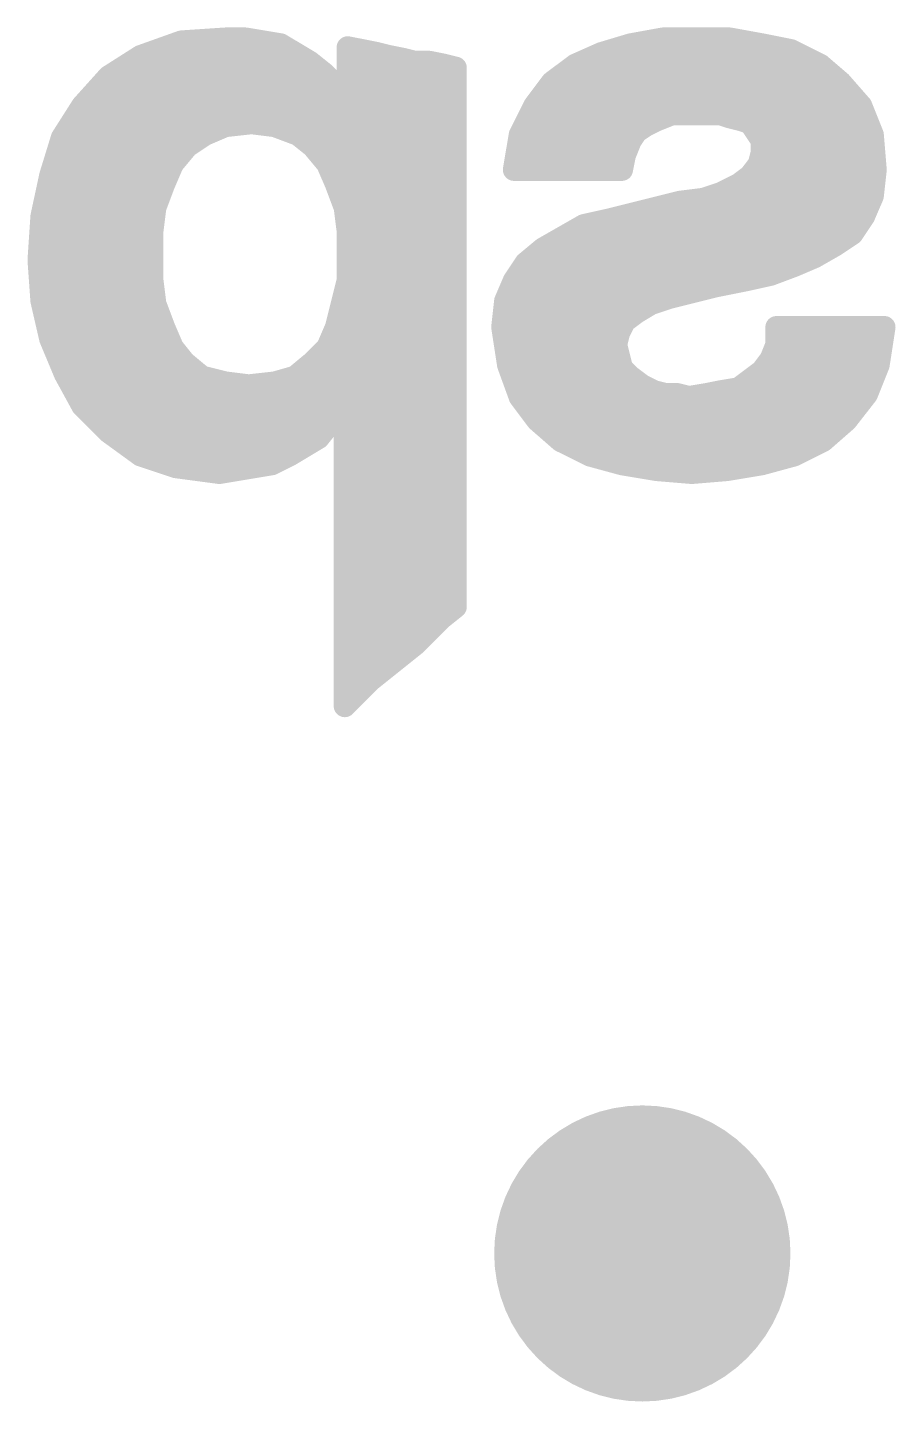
# Model space of a CAD drawing. Extents: x -38 to 87, y -12 to 48.
# Drawn here: x 56.947 to 59.923, y 14.224 to 18.938 of the extents above; entities that cross this region are included whole.
import ezdxf

# ---------------------------------------------------------------- set-up
doc = ezdxf.new("R2010")
doc.units = 0
doc.layers.add('18', color=110, linetype='CONTINUOUS')
doc.layers.add('22', color=40, linetype='CONTINUOUS')

# ---------------------------------------------------------------- blocks, each defined once
blk = doc.blocks.new('ROUNDV')
at = {"const_width": 0.5}
blk.add_lwpolyline([(0, -0.25, 1), (0, 0.25, 1), (0, -0.25)], format="xyb", dxfattribs=at)

msp = doc.modelspace()

# ---------------------------------------------------------------- linework, layer by layer
at = {"layer": '22', "const_width": 0.0762}
for points in [[(57.475, 18.89), (57.335, 18.84)], [(57.625, 18.9), (57.475, 18.89)], [(57.589, 18.8976), (57.7094, 18.8976)], [(57.695, 18.9), (57.625, 18.9)], [(57.755, 18.89), (57.695, 18.9)], [(57.815, 18.88), (57.755, 18.89)], [(57.865, 18.85), (57.815, 18.88)], [(58.095, 18.86), (58.045, 18.87)], [(58.045, 18.87), (58.045, 18.69)], [(59.015, 18.88), (58.915, 18.85)], [(59.125, 18.9), (59.015, 18.88)], [(59.1118, 18.8976), (59.3682, 18.8976)], [(59.355, 18.9), (59.125, 18.9)], [(59.465, 18.88), (59.355, 18.9)], [(59.565, 18.86), (59.465, 18.88)], [(57.335, 18.84), (57.225, 18.77)], [(57.3058, 18.8214), (57.9127, 18.8214)], [(57.915, 18.82), (57.865, 18.85)], [(57.965, 18.78), (57.915, 18.82)], [(58.045, 18.8214), (58.2694, 18.8214)], [(58.145, 18.85), (58.095, 18.86)], [(58.185, 18.84), (58.145, 18.85)], [(58.235, 18.83), (58.185, 18.84)], [(58.275, 18.82), (58.235, 18.83)], [(58.325, 18.82), (58.275, 18.82)], [(58.375, 18.81), (58.325, 18.82)], [(58.915, 18.85), (58.825, 18.81)], [(58.8507, 18.8214), (59.6422, 18.8214)], [(59.665, 18.81), (59.565, 18.86)], [(58.005, 18.74), (57.965, 18.78)], [(58.415, 18.8), (58.375, 18.81)], [(58.415, 16.95), (58.415, 18.8)], [(58.825, 18.81), (58.745, 18.75)], [(59.735, 18.75), (59.665, 18.81)], [(57.225, 18.77), (57.135, 18.67)], [(57.2027, 18.7452), (57.9998, 18.7452)], [(58.045, 18.69), (58.005, 18.74)], [(58.045, 18.7452), (58.415, 18.7452)], [(58.745, 18.75), (58.685, 18.67)], [(58.7414, 18.7452), (59.7392, 18.7452)], [(59.805, 18.67), (59.735, 18.75)], [(57.135, 18.67), (57.065, 18.56)], [(57.1344, 18.669), (58.415, 18.669)], [(58.685, 18.67), (58.635, 18.57)], [(58.6845, 18.669), (59.8054, 18.669)], [(59.105, 18.62), (59.155, 18.64)], [(59.155, 18.64), (59.325, 18.64)], [(59.325, 18.64), (59.355, 18.63)], [(59.355, 18.63), (59.395, 18.62)], [(59.845, 18.57), (59.805, 18.67)], [(57.0859, 18.5928), (57.6082, 18.5928)], [(57.555, 18.57), (57.625, 18.6)], [(57.625, 18.6), (57.715, 18.61)], [(57.715, 18.61), (57.795, 18.6)], [(57.795, 18.6), (57.875, 18.57)], [(57.8142, 18.5928), (58.415, 18.5928)], [(58.6464, 18.5928), (59.0542, 18.5928)], [(59.035, 18.58), (59.065, 18.6)], [(59.065, 18.6), (59.105, 18.62)], [(59.395, 18.62), (59.425, 18.61)], [(59.425, 18.61), (59.445, 18.58)], [(59.4365, 18.5928), (59.8359, 18.5928)], [(57.065, 18.56), (57.025, 18.43)], [(57.495, 18.53), (57.555, 18.57)], [(57.875, 18.57), (57.925, 18.53)], [(58.635, 18.57), (58.615, 18.45)], [(58.995, 18.5), (59.015, 18.55)], [(59.015, 18.55), (59.035, 18.58)], [(59.445, 18.58), (59.465, 18.55)], [(59.465, 18.55), (59.465, 18.51)], [(59.855, 18.45), (59.845, 18.57)], [(57.0516, 18.5166), (57.4838, 18.5166)], [(57.445, 18.47), (57.495, 18.53)], [(57.925, 18.53), (57.975, 18.47)], [(57.9362, 18.5166), (58.415, 18.5166)], [(58.6261, 18.5166), (59.0016, 18.5166)], [(58.985, 18.45), (58.995, 18.5)], [(59.465, 18.51), (59.455, 18.47)], [(59.465, 18.5166), (59.8495, 18.5166)], [(57.415, 18.4), (57.445, 18.47)], [(57.975, 18.47), (58.005, 18.4)], [(58.615, 18.45), (58.985, 18.45)], [(59.455, 18.47), (59.425, 18.43)], [(59.845, 18.36), (59.855, 18.45)], [(57.025, 18.43), (56.995, 18.29)], [(57.0282, 18.4404), (57.4323, 18.4404)], [(57.385, 18.32), (57.415, 18.4)], [(57.9877, 18.4404), (58.415, 18.4404)], [(58.005, 18.4), (58.035, 18.32)], [(59.385, 18.4), (59.325, 18.37)], [(59.425, 18.43), (59.385, 18.4)], [(59.4328, 18.4404), (59.8539, 18.4404)], [(57.0109, 18.3642), (57.4016, 18.3642)], [(58.0184, 18.3642), (58.415, 18.3642)], [(59.265, 18.35), (59.185, 18.34)], [(59.325, 18.37), (59.265, 18.35)], [(59.3076, 18.3642), (59.8455, 18.3642)], [(59.815, 18.29), (59.845, 18.36)], [(57.375, 18.24), (57.385, 18.32)], [(58.035, 18.32), (58.045, 18.24)], [(59.025, 18.3), (58.945, 18.28)], [(59.105, 18.32), (59.025, 18.3)], [(59.185, 18.34), (59.105, 18.32)], [(56.995, 18.29), (56.985, 18.14)], [(56.9949, 18.288), (57.381, 18.288)], [(58.039, 18.288), (58.415, 18.288)], [(58.855, 18.26), (58.785, 18.22)], [(58.945, 18.28), (58.855, 18.26)], [(58.977, 18.288), (59.8137, 18.288)], [(59.775, 18.23), (59.815, 18.29)], [(56.9898, 18.2118), (57.375, 18.2118)], [(57.375, 18.15), (57.375, 18.24)], [(58.045, 18.24), (58.045, 18.07)], [(58.045, 18.2118), (58.415, 18.2118)], [(58.785, 18.22), (58.715, 18.18)], [(58.7707, 18.2118), (59.7477, 18.2118)], [(59.715, 18.19), (59.775, 18.23)], [(58.715, 18.18), (58.655, 18.13)], [(59.645, 18.15), (59.715, 18.19)], [(57.375, 18.15), (56.985, 18.14)], [(56.985, 18.14), (57.375, 18.15)], [(56.985, 18.14), (56.995, 18)], [(56.9853, 18.1356), (57.375, 18.1356)], [(57.375, 18.07), (57.375, 18.15)], [(58.045, 18.1356), (58.415, 18.1356)], [(58.655, 18.13), (58.615, 18.07)], [(58.6617, 18.1356), (59.6114, 18.1356)], [(59.495, 18.09), (59.575, 18.12)], [(59.575, 18.12), (59.645, 18.15)], [(57.385, 17.99), (57.375, 18.07)], [(58.045, 18.07), (58.025, 17.99)], [(58.615, 18.07), (58.585, 18)], [(59.305, 18.05), (59.405, 18.07)], [(59.405, 18.07), (59.495, 18.09)], [(56.9908, 18.0594), (57.3763, 18.0594)], [(58.0424, 18.0594), (58.415, 18.0594)], [(58.6105, 18.0594), (59.352, 18.0594)], [(59.145, 18.01), (59.225, 18.03)], [(59.225, 18.03), (59.305, 18.05)], [(56.995, 18), (57.025, 17.87)], [(56.9989, 17.9832), (57.3876, 17.9832)], [(57.415, 17.91), (57.385, 17.99)], [(58.025, 17.99), (58.005, 17.91)], [(58.0233, 17.9832), (58.415, 17.9832)], [(58.585, 18), (58.575, 17.91)], [(58.5831, 17.9832), (59.0737, 17.9832)], [(59.035, 17.96), (59.085, 17.99)], [(59.085, 17.99), (59.145, 18.01)], [(58.975, 17.89), (58.995, 17.93)], [(58.995, 17.93), (59.035, 17.96)], [(57.0165, 17.907), (57.4086, 17.907)], [(57.075, 17.75), (57.415, 17.91)], [(57.415, 17.91), (57.075, 17.75)], [(57.4086, 17.907), (57.4163, 17.907)], [(57.445, 17.84), (57.415, 17.91)], [(58.005, 17.91), (57.975, 17.84)], [(58.0037, 17.907), (58.415, 17.907)], [(58.575, 17.91), (58.595, 17.78)], [(58.5755, 17.907), (58.9835, 17.907)], [(58.965, 17.85), (58.975, 17.89)], [(59.515, 17.91), (59.515, 17.85)], [(59.565, 17.91), (59.515, 17.91)], [(59.515, 17.907), (59.8845, 17.907)], [(59.885, 17.91), (59.565, 17.91)], [(59.865, 17.78), (59.885, 17.91)], [(57.025, 17.87), (57.075, 17.75)], [(57.0413, 17.8308), (57.2467, 17.8308)], [(57.2467, 17.8308), (57.4524, 17.8308)], [(57.485, 17.79), (57.445, 17.84)], [(57.975, 17.84), (57.925, 17.79)], [(57.9658, 17.8308), (58.415, 17.8308)], [(58.5872, 17.8308), (58.9698, 17.8308)], [(58.975, 17.81), (58.965, 17.85)], [(59.515, 17.85), (59.495, 17.8)], [(59.5073, 17.8308), (59.8728, 17.8308)], [(57.545, 17.74), (57.485, 17.79)], [(57.925, 17.79), (57.865, 17.74)], [(58.985, 17.77), (58.975, 17.81)], [(59.495, 17.8), (59.465, 17.76)], [(57.0731, 17.7546), (57.0848, 17.7546)], [(57.075, 17.75), (57.135, 17.64)], [(57.0848, 17.7546), (57.5275, 17.7546)], [(57.625, 17.72), (57.545, 17.74)], [(57.865, 17.74), (57.795, 17.72)], [(57.8825, 17.7546), (58.415, 17.7546)], [(58.595, 17.78), (58.635, 17.67)], [(58.6042, 17.7546), (59.0004, 17.7546)], [(59.015, 17.74), (58.985, 17.77)], [(59.055, 17.71), (59.015, 17.74)], [(59.465, 17.76), (59.425, 17.73)], [(59.4578, 17.7546), (59.8548, 17.7546)], [(59.825, 17.68), (59.865, 17.78)], [(57.705, 17.71), (57.625, 17.72)], [(57.795, 17.72), (57.705, 17.71)], [(59.095, 17.69), (59.055, 17.71)], [(59.135, 17.68), (59.095, 17.69)], [(59.325, 17.69), (59.275, 17.68)], [(59.385, 17.7), (59.325, 17.69)], [(59.425, 17.73), (59.385, 17.7)], [(57.1141, 17.6784), (58.415, 17.6784)], [(57.135, 17.64), (57.225, 17.55)], [(58.6319, 17.6784), (59.1814, 17.6784)], [(58.635, 17.67), (58.695, 17.59)], [(59.175, 17.68), (59.135, 17.68)], [(59.215, 17.67), (59.175, 17.68)], [(59.275, 17.68), (59.215, 17.67)], [(59.2654, 17.6784), (59.8238, 17.6784)], [(59.755, 17.59), (59.825, 17.68)], [(57.1728, 17.6022), (58.0028, 17.6022)], [(57.985, 17.58), (58.025, 17.63)], [(58.025, 17.63), (58.035, 17.63)], [(58.035, 17.63), (58.035, 16.61)], [(58.035, 17.6022), (58.415, 17.6022)], [(58.6859, 17.6022), (59.7645, 17.6022)], [(57.225, 17.55), (57.335, 17.47)], [(57.945, 17.53), (57.985, 17.58)], [(58.695, 17.59), (58.775, 17.52)], [(59.675, 17.52), (59.755, 17.59)], [(57.258, 17.526), (57.9383, 17.526)], [(57.845, 17.47), (57.895, 17.5)], [(57.895, 17.5), (57.945, 17.53)], [(58.035, 17.526), (58.415, 17.526)], [(58.7681, 17.526), (59.6819, 17.526)], [(58.775, 17.52), (58.875, 17.47)], [(59.575, 17.47), (59.675, 17.52)], [(57.335, 17.47), (57.455, 17.43)], [(57.785, 17.44), (57.845, 17.47)], [(58.875, 17.47), (58.985, 17.44)], [(59.465, 17.44), (59.575, 17.47)], [(57.3956, 17.4498), (57.8046, 17.4498)], [(57.455, 17.43), (57.605, 17.41)], [(57.605, 17.41), (57.665, 17.42)], [(57.665, 17.42), (57.725, 17.43)], [(57.725, 17.43), (57.785, 17.44)], [(58.035, 17.4498), (58.415, 17.4498)], [(58.9491, 17.4498), (59.5009, 17.4498)], [(58.985, 17.44), (59.105, 17.42)], [(59.105, 17.42), (59.225, 17.41)], [(59.225, 17.41), (59.345, 17.42)], [(59.345, 17.42), (59.465, 17.44)], [(58.035, 17.3736), (58.415, 17.3736)], [(58.035, 17.2974), (58.415, 17.2974)], [(58.035, 17.2212), (58.415, 17.2212)], [(58.035, 17.145), (58.415, 17.145)], [(58.035, 17.0688), (58.415, 17.0688)], [(58.035, 16.9926), (58.415, 16.9926)], [(58.365, 16.91), (58.415, 16.95)], [(58.035, 16.9164), (58.373, 16.9164)], [(58.325, 16.87), (58.365, 16.91)], [(58.035, 16.8402), (58.2952, 16.8402)], [(58.275, 16.82), (58.325, 16.87)], [(58.225, 16.78), (58.275, 16.82)], [(58.035, 16.764), (58.205, 16.764)], [(58.175, 16.74), (58.225, 16.78)], [(58.075, 16.65), (58.125, 16.7)], [(58.125, 16.7), (58.175, 16.74)], [(58.035, 16.6878), (58.1128, 16.6878)], [(58.035, 16.61), (58.075, 16.65)], [(58.035, 16.6116), (58.0366, 16.6116)]]:
    msp.add_lwpolyline(points, dxfattribs=at)
at = {"layer": '22', "const_width": 0.0381}
for points in [[(57.4737, 18.909, 1), (57.4763, 18.871)], [(57.4814, 18.8721, 1), (57.4686, 18.9079)], [(57.589, 18.9167, 1), (57.589, 18.8786)], [(57.625, 18.9191, 1), (57.625, 18.881)], [(57.6263, 18.881, 1), (57.6237, 18.919)], [(57.6981, 18.9188, 1), (57.6919, 18.8812)], [(57.695, 18.881, 1), (57.695, 18.9191)], [(57.7094, 18.8786, 1), (57.7094, 18.9167)], [(57.7581, 18.9088, 1), (57.7519, 18.8712)], [(57.7519, 18.8712, 1), (57.7581, 18.9088)], [(57.8248, 18.8963, 1), (57.8052, 18.8637)], [(57.8119, 18.8612, 1), (57.8181, 18.8988)], [(58.0487, 18.8887, 1), (58.0413, 18.8513)], [(58.0641, 18.87, 1), (58.026, 18.87)], [(59.0116, 18.8987, 1), (59.0184, 18.8613)], [(59.0205, 18.8618, 1), (59.0095, 18.8982)], [(59.1118, 18.9167, 1), (59.1118, 18.8786)], [(59.125, 18.9191, 1), (59.125, 18.881)], [(59.1284, 18.8813, 1), (59.1216, 18.9187)], [(59.3584, 18.9187, 1), (59.3516, 18.8813)], [(59.355, 18.881, 1), (59.355, 18.9191)], [(59.3682, 18.8786, 1), (59.3682, 18.9167)], [(59.4687, 18.8987, 1), (59.4613, 18.8613)], [(59.4616, 18.8613, 1), (59.4684, 18.8987)], [(57.3058, 18.8405, 1), (57.3058, 18.8024)], [(57.3286, 18.8579, 1), (57.3414, 18.8221)], [(57.3452, 18.8239, 1), (57.3248, 18.8561)], [(57.8748, 18.8663, 1), (57.8552, 18.8337)], [(57.8552, 18.8337, 1), (57.8748, 18.8663)], [(57.9269, 18.8349, 1), (57.9031, 18.8051)], [(57.9127, 18.8024, 1), (57.9127, 18.8405)], [(58.045, 18.8405, 1), (58.045, 18.8024)], [(58.0987, 18.8787, 1), (58.0913, 18.8413)], [(58.0913, 18.8413, 1), (58.0987, 18.8787)], [(58.1496, 18.8685, 1), (58.1404, 18.8315)], [(58.1413, 18.8313, 1), (58.1487, 18.8687)], [(58.1887, 18.8587, 1), (58.1813, 18.8213)], [(58.1804, 18.8215, 1), (58.1896, 18.8585)], [(58.2396, 18.8485, 1), (58.2304, 18.8115)], [(58.2313, 18.8113, 1), (58.2387, 18.8487)], [(58.275, 18.8391, 1), (58.275, 18.801)], [(58.2694, 18.8024, 1), (58.2694, 18.8405)], [(58.2704, 18.8015, 1), (58.2796, 18.8385)], [(58.3287, 18.8387, 1), (58.3213, 18.8013)], [(58.325, 18.801, 1), (58.325, 18.8391)], [(58.8507, 18.8405, 1), (58.8507, 18.8024)], [(58.9095, 18.8682, 1), (58.9205, 18.8318)], [(58.9227, 18.8326, 1), (58.9073, 18.8674)], [(59.5735, 18.877, 1), (59.5565, 18.843)], [(59.5613, 18.8413, 1), (59.5687, 18.8787)], [(59.6422, 18.8024, 1), (59.6422, 18.8405)], [(57.9052, 18.8037, 1), (57.9248, 18.8363)], [(57.9785, 18.7935, 1), (57.9515, 18.7665)], [(57.9531, 18.7651, 1), (57.9769, 18.7949)], [(58.3796, 18.8285, 1), (58.3704, 18.7915)], [(58.3713, 18.7913, 1), (58.3787, 18.8287)], [(58.4341, 18.8, 1), (58.396, 18.8)], [(58.4104, 18.7815, 1), (58.4196, 18.8185)], [(58.8173, 18.8274, 1), (58.8327, 18.7926)], [(58.8364, 18.7948, 1), (58.8136, 18.8252)], [(59.6774, 18.8245, 1), (59.6526, 18.7955)], [(59.6565, 18.793, 1), (59.6735, 18.827)], [(57.2027, 18.7643, 1), (57.2027, 18.7262)], [(57.2148, 18.7861, 1), (57.2352, 18.7539)], [(57.2392, 18.7573, 1), (57.2108, 18.7827)], [(58.0199, 18.7519, 1), (57.9901, 18.7281)], [(57.9915, 18.7265, 1), (58.0185, 18.7535)], [(57.9998, 18.7262, 1), (57.9998, 18.7643)], [(58.045, 18.7643, 1), (58.045, 18.7262)], [(58.415, 18.7262, 1), (58.415, 18.7643)], [(58.7414, 18.7643, 1), (58.7414, 18.7262)], [(58.7336, 18.7652, 1), (58.7564, 18.7348)], [(58.7602, 18.7386, 1), (58.7298, 18.7614)], [(59.7493, 18.7625, 1), (59.7207, 18.7375)], [(59.7226, 18.7355, 1), (59.7474, 18.7645)], [(59.7392, 18.7262, 1), (59.7392, 18.7643)], [(58.0301, 18.6781, 1), (58.0599, 18.7019)], [(57.1344, 18.6881, 1), (57.1344, 18.65)], [(57.1208, 18.6827, 1), (57.1492, 18.6573)], [(57.1511, 18.6598, 1), (57.1189, 18.6802)], [(58.026, 18.69, 1), (58.0641, 18.69)], [(58.415, 18.65, 1), (58.415, 18.6881)], [(58.6845, 18.6881, 1), (58.6845, 18.65)], [(58.6698, 18.6814, 1), (58.7002, 18.6586)], [(58.702, 18.6615, 1), (58.668, 18.6785)], [(59.155, 18.6591, 1), (59.155, 18.621)], [(59.1621, 18.6223, 1), (59.1479, 18.6577)], [(59.331, 18.6581, 1), (59.319, 18.6219)], [(59.325, 18.621, 1), (59.325, 18.6591)], [(59.3596, 18.6485, 1), (59.3504, 18.6115)], [(59.8227, 18.6771, 1), (59.7873, 18.6629)], [(59.7907, 18.6575, 1), (59.8193, 18.6825)], [(59.8054, 18.65, 1), (59.8054, 18.6881)], [(57.0859, 18.6119, 1), (57.0859, 18.5738)], [(57.6229, 18.6189, 1), (57.6271, 18.5811)], [(57.6082, 18.5738, 1), (57.6082, 18.6119)], [(57.6325, 18.5825, 1), (57.6175, 18.6175)], [(57.7174, 18.6289, 1), (57.7126, 18.5911)], [(57.7171, 18.5911, 1), (57.7129, 18.6289)], [(57.8017, 18.6178, 1), (57.7883, 18.5822)], [(57.7926, 18.5811, 1), (57.7974, 18.6189)], [(57.8142, 18.6119, 1), (57.8142, 18.5738)], [(58.415, 18.5738, 1), (58.415, 18.6119)], [(58.6464, 18.6119, 1), (58.6464, 18.5738)], [(59.0565, 18.617, 1), (59.0735, 18.583)], [(59.0542, 18.5738, 1), (59.0542, 18.6119)], [(59.0756, 18.5841, 1), (59.0544, 18.6159)], [(59.0979, 18.6377, 1), (59.1121, 18.6023)], [(59.1135, 18.603, 1), (59.0965, 18.637)], [(59.349, 18.6119, 1), (59.361, 18.6481)], [(59.401, 18.6381, 1), (59.389, 18.6019)], [(59.3904, 18.6015, 1), (59.3996, 18.6385)], [(59.4409, 18.6206, 1), (59.4091, 18.5994)], [(59.4365, 18.6119, 1), (59.4365, 18.5738)], [(59.419, 18.5919, 1), (59.431, 18.6281)], [(59.8359, 18.5738, 1), (59.8359, 18.6119)], [(57.0489, 18.5702, 1), (57.0811, 18.5498)], [(57.0832, 18.5544, 1), (57.0468, 18.5656)], [(57.5475, 18.5875, 1), (57.5625, 18.5525)], [(57.5656, 18.5541, 1), (57.5444, 18.5859)], [(57.8869, 18.5849, 1), (57.8631, 18.5551)], [(57.8683, 18.5522, 1), (57.8817, 18.5878)], [(58.618, 18.5785, 1), (58.652, 18.5615)], [(58.6538, 18.5669, 1), (58.6162, 18.5731)], [(58.9991, 18.5606, 1), (59.0309, 18.5394)], [(59.0327, 18.5429, 1), (58.9973, 18.5571)], [(59.0244, 18.5959, 1), (59.0456, 18.5641)], [(59.0509, 18.5694, 1), (59.0191, 18.5906)], [(59.4609, 18.5906, 1), (59.4291, 18.5694)], [(59.4291, 18.5694, 1), (59.4609, 18.5906)], [(59.4841, 18.55, 1), (59.446, 18.55)], [(59.4491, 18.5394, 1), (59.4809, 18.5606)], [(59.864, 18.5716, 1), (59.826, 18.5684)], [(59.8273, 18.5629, 1), (59.8627, 18.5771)], [(57.0516, 18.5357, 1), (57.0516, 18.4976)], [(57.4844, 18.5459, 1), (57.5056, 18.5141)], [(57.5096, 18.5178, 1), (57.4804, 18.5422)], [(57.4838, 18.4976, 1), (57.4838, 18.5357)], [(57.9396, 18.5422, 1), (57.9104, 18.5178)], [(57.9131, 18.5151, 1), (57.9369, 18.5449)], [(57.9362, 18.5357, 1), (57.9362, 18.4976)], [(58.415, 18.4976, 1), (58.415, 18.5357)], [(58.6261, 18.5357, 1), (58.6261, 18.4976)], [(59.0137, 18.4963, 1), (58.9763, 18.5037)], [(59.0016, 18.4976, 1), (59.0016, 18.5357)], [(59.465, 18.5357, 1), (59.465, 18.4976)], [(59.446, 18.51, 1), (59.4841, 18.51)], [(59.4835, 18.5054, 1), (59.4465, 18.5146)], [(59.8495, 18.4976, 1), (59.8495, 18.5357)], [(57.4304, 18.4822, 1), (57.4596, 18.4578)], [(57.4625, 18.4625, 1), (57.4275, 18.4775)], [(57.9925, 18.4775, 1), (57.9575, 18.4625)], [(57.9604, 18.4578, 1), (57.9896, 18.4822)], [(58.615, 18.469, 1), (58.615, 18.4309)], [(58.9773, 18.5071, 1), (59.0127, 18.4929)], [(58.985, 18.4309, 1), (58.985, 18.469)], [(59.4365, 18.4746, 1), (59.4735, 18.4654)], [(59.4702, 18.4586, 1), (59.4398, 18.4814)], [(59.8739, 18.4479, 1), (59.8361, 18.4521)], [(57.0068, 18.4356, 1), (57.0432, 18.4244)], [(57.0436, 18.426, 1), (57.0064, 18.434)], [(57.0282, 18.4595, 1), (57.0282, 18.4214)], [(57.4328, 18.3933, 1), (57.3972, 18.4067)], [(57.4323, 18.4214, 1), (57.4323, 18.4595)], [(57.9877, 18.4595, 1), (57.9877, 18.4214)], [(58.0228, 18.4067, 1), (57.9872, 18.3933)], [(58.415, 18.4214, 1), (58.415, 18.4595)], [(58.5962, 18.4531, 1), (58.6338, 18.4469)], [(58.9663, 18.4537, 1), (59.0037, 18.4463)], [(59.3736, 18.4152, 1), (59.3964, 18.3848)], [(59.3935, 18.383, 1), (59.3765, 18.417)], [(59.4098, 18.4414, 1), (59.4402, 18.4186)], [(59.4364, 18.4148, 1), (59.4136, 18.4452)], [(59.4328, 18.4595, 1), (59.4328, 18.4214)], [(59.836, 18.4484, 1), (59.874, 18.4516)], [(59.8539, 18.4214, 1), (59.8539, 18.4595)], [(57.0109, 18.3833, 1), (57.0109, 18.3452)], [(57.3975, 18.4075, 1), (57.4325, 18.3925)], [(57.4016, 18.3452, 1), (57.4016, 18.3833)], [(57.9875, 18.3925, 1), (58.0225, 18.4075)], [(58.0184, 18.3833, 1), (58.0184, 18.3452)], [(58.415, 18.3452, 1), (58.415, 18.3833)], [(59.259, 18.3681, 1), (59.271, 18.3319)], [(59.2674, 18.3311, 1), (59.2626, 18.3689)], [(59.3076, 18.3833, 1), (59.3076, 18.3452)], [(59.3165, 18.387, 1), (59.3335, 18.353)], [(59.331, 18.3519, 1), (59.319, 18.3881)], [(59.8625, 18.3525, 1), (59.8275, 18.3675)], [(59.8455, 18.3452, 1), (59.8455, 18.3833)], [(57.3672, 18.3267, 1), (57.4028, 18.3133)], [(57.4039, 18.3176, 1), (57.3661, 18.3224)], [(58.0539, 18.3224, 1), (58.0161, 18.3176)], [(58.0172, 18.3133, 1), (58.0528, 18.3267)], [(59.0296, 18.2815, 1), (59.0204, 18.3185)], [(59.1004, 18.3385, 1), (59.1096, 18.3015)], [(59.1096, 18.3015, 1), (59.1004, 18.3385)], [(59.1826, 18.3589, 1), (59.1874, 18.3211)], [(59.1896, 18.3215, 1), (59.1804, 18.3585)], [(59.8261, 18.3621, 1), (59.8639, 18.3579)], [(56.9949, 18.3071, 1), (56.9949, 18.269)], [(57.014, 18.2887, 1), (56.976, 18.2913)], [(56.9764, 18.294, 1), (57.0136, 18.286)], [(57.381, 18.269, 1), (57.381, 18.3071)], [(58.039, 18.3071, 1), (58.039, 18.269)], [(58.415, 18.269, 1), (58.415, 18.3071)], [(58.8509, 18.2786, 1), (58.8591, 18.2414)], [(58.8645, 18.2435, 1), (58.8455, 18.2765)], [(58.9404, 18.2985, 1), (58.9496, 18.2615)], [(58.9491, 18.2614, 1), (58.9409, 18.2986)], [(58.977, 18.3071, 1), (58.977, 18.269)], [(59.0204, 18.3185, 1), (59.0296, 18.2815)], [(59.7975, 18.2975, 1), (59.8325, 18.2825)], [(59.8309, 18.2794, 1), (59.7991, 18.3006)], [(59.8137, 18.269, 1), (59.8137, 18.3071)], [(56.9898, 18.2309, 1), (56.9898, 18.1928)], [(57.3941, 18.24, 1), (57.3559, 18.24)], [(57.3561, 18.2424, 1), (57.3939, 18.2376)], [(57.375, 18.1928, 1), (57.375, 18.2309)], [(58.045, 18.2309, 1), (58.045, 18.1928)], [(58.0641, 18.24, 1), (58.026, 18.24)], [(58.0261, 18.2376, 1), (58.0639, 18.2424)], [(58.415, 18.1928, 1), (58.415, 18.2309)], [(58.7707, 18.2309, 1), (58.7707, 18.1928)], [(58.7755, 18.2365, 1), (58.7945, 18.2035)], [(58.7945, 18.2035, 1), (58.7755, 18.2365)], [(59.7477, 18.1928, 1), (59.7477, 18.2309)], [(59.7591, 18.2406, 1), (59.7909, 18.2194)], [(59.7856, 18.2141, 1), (59.7644, 18.2459)], [(58.7055, 18.1965, 1), (58.7245, 18.1635)], [(58.7272, 18.1654, 1), (58.7028, 18.1946)], [(59.7044, 18.2059, 1), (59.7256, 18.1741)], [(59.7245, 18.1735, 1), (59.7055, 18.2065)], [(57.004, 18.1414, 1), (56.966, 18.1386)], [(56.9845, 18.159, 1), (56.9855, 18.121)], [(56.9845, 18.159, 1), (56.9855, 18.121)], [(56.966, 18.1413, 1), (57.004, 18.1387)], [(56.9853, 18.1547, 1), (56.9853, 18.1166)], [(57.3941, 18.15, 1), (57.3559, 18.15)], [(57.3559, 18.15, 1), (57.3941, 18.15)], [(57.3755, 18.131, 1), (57.3745, 18.169)], [(57.3755, 18.131, 1), (57.3745, 18.169)], [(57.375, 18.1166, 1), (57.375, 18.1547)], [(58.045, 18.1547, 1), (58.045, 18.1166)], [(58.415, 18.1166, 1), (58.415, 18.1547)], [(58.6428, 18.1446, 1), (58.6672, 18.1154)], [(58.6709, 18.1194, 1), (58.6391, 18.1406)], [(58.6617, 18.1547, 1), (58.6617, 18.1166)], [(59.5675, 18.1375, 1), (59.5825, 18.1025)], [(59.5817, 18.1022, 1), (59.5683, 18.1378)], [(59.6114, 18.1166, 1), (59.6114, 18.1547)], [(59.6355, 18.1665, 1), (59.6545, 18.1335)], [(59.6525, 18.1325, 1), (59.6375, 18.1675)], [(57.3939, 18.0724, 1), (57.3561, 18.0676)], [(58.0635, 18.0654, 1), (58.0265, 18.0746)], [(58.6325, 18.0625, 1), (58.5975, 18.0775)], [(59.4009, 18.0886, 1), (59.4091, 18.0514)], [(59.4087, 18.0513, 1), (59.4013, 18.0887)], [(59.4883, 18.1078, 1), (59.5017, 18.0722)], [(59.4991, 18.0714, 1), (59.4909, 18.1086)], [(56.9908, 18.0785, 1), (56.9908, 18.0404)], [(57.3559, 18.07, 1), (57.3941, 18.07)], [(57.3763, 18.0404, 1), (57.3763, 18.0785)], [(58.0424, 18.0785, 1), (58.0424, 18.0404)], [(58.026, 18.07, 1), (58.0641, 18.07)], [(58.415, 18.0404, 1), (58.415, 18.0785)], [(58.6105, 18.0785, 1), (58.6105, 18.0404)], [(58.5991, 18.0806, 1), (58.6309, 18.0594)], [(59.2204, 18.0485, 1), (59.2296, 18.0115)], [(59.2296, 18.0115, 1), (59.2204, 18.0485)], [(59.3013, 18.0687, 1), (59.3087, 18.0313)], [(59.3096, 18.0315, 1), (59.3004, 18.0685)], [(59.352, 18.0404, 1), (59.352, 18.0785)], [(57.0136, 18.0043, 1), (56.9764, 17.9957)], [(56.976, 17.9986, 1), (57.014, 18.0014)], [(56.9989, 18.0023, 1), (56.9989, 17.9642)], [(57.4028, 17.9967, 1), (57.3672, 17.9833)], [(57.3661, 17.9876, 1), (57.4039, 17.9924)], [(57.3876, 17.9642, 1), (57.3876, 18.0023)], [(58.0233, 18.0023, 1), (58.0233, 17.9642)], [(58.0065, 17.9946, 1), (58.0435, 17.9854)], [(58.0435, 17.9854, 1), (58.0065, 17.9946)], [(58.415, 17.9642, 1), (58.415, 18.0023)], [(58.5831, 18.0023, 1), (58.5831, 17.9642)], [(58.5675, 18.0075, 1), (58.6025, 17.9925)], [(58.6039, 17.9979, 1), (58.5661, 18.0021)], [(59.079, 18.0081, 1), (59.091, 17.9719)], [(59.0737, 17.9642, 1), (59.0737, 18.0023)], [(59.0948, 17.9737, 1), (59.0752, 18.0063)], [(59.1404, 18.0285, 1), (59.1496, 17.9915)], [(59.151, 17.9919, 1), (59.139, 18.0281)], [(58.9836, 17.9452, 1), (59.0064, 17.9148)], [(59.012, 17.9215, 1), (58.978, 17.9385)], [(59.0252, 17.9763, 1), (59.0448, 17.9437)], [(59.0464, 17.9448, 1), (59.0236, 17.9752)], [(57.0165, 17.9261, 1), (57.0165, 17.888)], [(57.4086, 17.9261, 1), (57.4086, 17.888)], [(57.4325, 17.9175, 1), (57.3975, 17.9025)], [(57.3972, 17.9033, 1), (57.4328, 17.9167)], [(57.4231, 17.8928, 1), (57.4069, 17.9272)], [(57.4231, 17.8928, 1), (57.4069, 17.9272)], [(57.4086, 17.888, 1), (57.4086, 17.9261)], [(57.4163, 17.888, 1), (57.4163, 17.9261)], [(58.0037, 17.9261, 1), (58.0037, 17.888)], [(57.9865, 17.9146, 1), (58.0235, 17.9054)], [(58.0225, 17.9025, 1), (57.9875, 17.9175)], [(58.415, 17.888, 1), (58.415, 17.9261)], [(58.5938, 17.9129, 1), (58.5562, 17.9071)], [(58.5561, 17.9121, 1), (58.5939, 17.9079)], [(58.5755, 17.9261, 1), (58.5755, 17.888)], [(58.958, 17.8985, 1), (58.992, 17.8815)], [(58.9935, 17.8854, 1), (58.9565, 17.8946)], [(58.9835, 17.888, 1), (58.9835, 17.9261)], [(59.515, 17.9291, 1), (59.515, 17.891)], [(59.515, 17.9261, 1), (59.515, 17.888)], [(59.5341, 17.91, 1), (59.496, 17.91)], [(59.565, 17.9291, 1), (59.565, 17.891)], [(59.565, 17.891, 1), (59.565, 17.9291)], [(59.9038, 17.9071, 1), (59.8662, 17.9129)], [(59.8845, 17.888, 1), (59.8845, 17.9261)], [(59.885, 17.891, 1), (59.885, 17.9291)], [(57.0426, 17.8773, 1), (57.0074, 17.8627)], [(57.0064, 17.8657, 1), (57.0436, 17.8743)], [(57.0413, 17.8498, 1), (57.0413, 17.8117)], [(57.2467, 17.8498, 1), (57.2467, 17.8117)], [(57.2467, 17.8117, 1), (57.2467, 17.8498)], [(57.4599, 17.8519, 1), (57.4301, 17.8281)], [(57.4524, 17.8117, 1), (57.4524, 17.8498)], [(57.9658, 17.8498, 1), (57.9658, 17.8117)], [(57.9885, 17.8265, 1), (57.9615, 17.8535)], [(58.415, 17.8117, 1), (58.415, 17.8498)], [(58.5872, 17.8498, 1), (58.5872, 17.8117)], [(58.9835, 17.8546, 1), (58.9465, 17.8454)], [(58.9465, 17.8546, 1), (58.9835, 17.8454)], [(58.9698, 17.8117, 1), (58.9698, 17.8498)], [(59.5073, 17.8498, 1), (59.5073, 17.8117)], [(59.496, 17.85, 1), (59.5341, 17.85)], [(59.5327, 17.8429, 1), (59.4973, 17.8571)], [(59.8728, 17.8117, 1), (59.8728, 17.8498)], [(57.4275, 17.8325, 1), (57.4625, 17.8475)], [(57.4972, 17.8046, 1), (57.4728, 17.7754)], [(57.4701, 17.7781, 1), (57.4999, 17.8019)], [(57.9115, 17.8035, 1), (57.9385, 17.7765)], [(57.9372, 17.7754, 1), (57.9128, 17.8046)], [(57.9575, 17.8475, 1), (57.9925, 17.8325)], [(58.9935, 17.8146, 1), (58.9565, 17.8054)], [(58.9565, 17.8054, 1), (58.9935, 17.8146)], [(59.4773, 17.8071, 1), (59.5127, 17.7929)], [(59.5102, 17.7886, 1), (59.4798, 17.8114)], [(57.0731, 17.7736, 1), (57.0731, 17.7355)], [(57.0917, 17.7591, 1), (57.0583, 17.7409)], [(57.0669, 17.7672, 1), (57.0831, 17.7328)], [(57.0669, 17.7672, 1), (57.0831, 17.7328)], [(57.0574, 17.7427, 1), (57.0926, 17.7573)], [(57.0848, 17.7736, 1), (57.0848, 17.7355)], [(57.0848, 17.7355, 1), (57.0848, 17.7736)], [(57.5496, 17.7585, 1), (57.5404, 17.7215)], [(57.5275, 17.7355, 1), (57.5275, 17.7736)], [(57.5328, 17.7254, 1), (57.5572, 17.7546)], [(57.8528, 17.7546, 1), (57.8772, 17.7254)], [(57.8702, 17.7217, 1), (57.8598, 17.7583)], [(57.8825, 17.7736, 1), (57.8825, 17.7355)], [(58.415, 17.7355, 1), (58.415, 17.7736)], [(58.6129, 17.7865, 1), (58.5771, 17.7735)], [(58.5762, 17.7771, 1), (58.6138, 17.7829)], [(58.6042, 17.7736, 1), (58.6042, 17.7355)], [(58.9985, 17.7835, 1), (58.9715, 17.7565)], [(58.9665, 17.7654, 1), (59.0035, 17.7746)], [(59.0264, 17.7552, 1), (59.0036, 17.7248)], [(59.0004, 17.7355, 1), (59.0004, 17.7736)], [(59.0015, 17.7265, 1), (59.0285, 17.7535)], [(59.4578, 17.7736, 1), (59.4578, 17.7355)], [(59.4498, 17.7714, 1), (59.4802, 17.7486)], [(59.4764, 17.7448, 1), (59.4536, 17.7752)], [(59.8462, 17.7829, 1), (59.8838, 17.7771)], [(59.8827, 17.7729, 1), (59.8473, 17.7871)], [(59.8548, 17.7355, 1), (59.8548, 17.7736)], [(57.6274, 17.7389, 1), (57.6226, 17.7011)], [(57.6204, 17.7015, 1), (57.6296, 17.7385)], [(57.7029, 17.7289, 1), (57.7071, 17.6911)], [(57.7026, 17.6911, 1), (57.7074, 17.7289)], [(57.7898, 17.7383, 1), (57.8002, 17.7017)], [(57.7971, 17.7011, 1), (57.7929, 17.7389)], [(59.0635, 17.727, 1), (59.0465, 17.693)], [(59.0436, 17.6948, 1), (59.0664, 17.7252)], [(59.0996, 17.7085, 1), (59.0904, 17.6715)], [(59.0865, 17.673, 1), (59.1035, 17.707)], [(59.3219, 17.7088, 1), (59.3281, 17.6712)], [(59.3287, 17.6713, 1), (59.3213, 17.7087)], [(59.3736, 17.7152, 1), (59.3964, 17.6848)], [(59.3881, 17.6812, 1), (59.3819, 17.7188)], [(59.4136, 17.7452, 1), (59.4364, 17.7148)], [(59.4364, 17.7148, 1), (59.4136, 17.7452)], [(57.1141, 17.6974, 1), (57.1141, 17.6593)], [(57.1485, 17.6535, 1), (57.1215, 17.6265)], [(58.415, 17.6593, 1), (58.415, 17.6974)], [(58.6319, 17.6974, 1), (58.6319, 17.6593)], [(58.6502, 17.6814, 1), (58.6198, 17.6586)], [(58.6171, 17.6635, 1), (58.6529, 17.6765)], [(59.135, 17.699, 1), (59.135, 17.6609)], [(59.1304, 17.6615, 1), (59.1396, 17.6985)], [(59.1796, 17.6985, 1), (59.1704, 17.6615)], [(59.175, 17.6609, 1), (59.175, 17.699)], [(59.1814, 17.6593, 1), (59.1814, 17.6974)], [(59.2119, 17.6888, 1), (59.2181, 17.6512)], [(59.2104, 17.6515, 1), (59.2196, 17.6885)], [(59.2654, 17.6974, 1), (59.2654, 17.6593)], [(59.2713, 17.6987, 1), (59.2787, 17.6613)], [(59.2781, 17.6612, 1), (59.2719, 17.6988)], [(59.8073, 17.6871, 1), (59.8427, 17.6729)], [(59.84, 17.6683, 1), (59.81, 17.6917)], [(59.8238, 17.6593, 1), (59.8238, 17.6974)], [(57.1183, 17.6309, 1), (57.1517, 17.6491)], [(57.1728, 17.6212, 1), (57.1728, 17.5831)], [(58.0028, 17.5831, 1), (58.0028, 17.6212)], [(58.025, 17.6491, 1), (58.025, 17.611)], [(58.0399, 17.6181, 1), (58.0101, 17.6419)], [(58.0541, 17.63, 1), (58.016, 17.63)], [(58.035, 17.6212, 1), (58.035, 17.5831)], [(58.035, 17.611, 1), (58.035, 17.6491)], [(58.415, 17.5831, 1), (58.415, 17.6212)], [(58.6859, 17.6212, 1), (58.6859, 17.5831)], [(59.7645, 17.5831, 1), (59.7645, 17.6212)], [(57.2362, 17.5654, 1), (57.2138, 17.5346)], [(57.9701, 17.5919, 1), (57.9999, 17.5681)], [(57.9999, 17.5681, 1), (57.9701, 17.5919)], [(58.7075, 17.6043, 1), (58.6825, 17.5757)], [(58.6798, 17.5786, 1), (58.7102, 17.6014)], [(59.74, 17.6017, 1), (59.77, 17.5783)], [(59.7675, 17.5757, 1), (59.7425, 17.6043)], [(57.2115, 17.5365, 1), (57.2385, 17.5635)], [(57.258, 17.545, 1), (57.258, 17.5069)], [(57.9048, 17.4837, 1), (57.8852, 17.5163)], [(57.9301, 17.5419, 1), (57.9599, 17.5181)], [(57.9548, 17.5137, 1), (57.9352, 17.5463)], [(57.9383, 17.5069, 1), (57.9383, 17.545)], [(58.035, 17.545, 1), (58.035, 17.5069)], [(58.415, 17.5069, 1), (58.415, 17.545)], [(58.7681, 17.545, 1), (58.7681, 17.5069)], [(58.7835, 17.537, 1), (58.7665, 17.503)], [(58.7625, 17.5057, 1), (58.7875, 17.5343)], [(59.6625, 17.5343, 1), (59.6875, 17.5057)], [(59.6835, 17.503, 1), (59.6665, 17.537)], [(59.6819, 17.5069, 1), (59.6819, 17.545)], [(57.341, 17.4881, 1), (57.329, 17.4519)], [(57.3238, 17.4546, 1), (57.3462, 17.4854)], [(57.8352, 17.4863, 1), (57.8548, 17.4537)], [(57.8535, 17.453, 1), (57.8365, 17.487)], [(57.8852, 17.5163, 1), (57.9048, 17.4837)], [(58.88, 17.4884, 1), (58.87, 17.4516)], [(58.8665, 17.453, 1), (58.8835, 17.487)], [(59.5665, 17.487, 1), (59.5835, 17.453)], [(59.58, 17.4516, 1), (59.57, 17.4884)], [(57.3956, 17.4688, 1), (57.3956, 17.4307)], [(57.4575, 17.4489, 1), (57.4525, 17.4111)], [(57.449, 17.4119, 1), (57.461, 17.4481)], [(57.6019, 17.4288, 1), (57.6081, 17.3912)], [(57.6025, 17.3911, 1), (57.6075, 17.4289)], [(57.6619, 17.4388, 1), (57.6681, 17.4012)], [(57.6681, 17.4012, 1), (57.6619, 17.4388)], [(57.7219, 17.4488, 1), (57.7281, 17.4112)], [(57.7281, 17.4112, 1), (57.7219, 17.4488)], [(57.7765, 17.457, 1), (57.7935, 17.423)], [(57.7881, 17.4212, 1), (57.7819, 17.4588)], [(57.8046, 17.4307, 1), (57.8046, 17.4688)], [(58.035, 17.4688, 1), (58.035, 17.4307)], [(58.415, 17.4307, 1), (58.415, 17.4688)], [(58.9491, 17.4688, 1), (58.9491, 17.4307)], [(58.9881, 17.4588, 1), (58.9819, 17.4212)], [(58.98, 17.4216, 1), (58.99, 17.4584)], [(59.1066, 17.439, 1), (59.1034, 17.401)], [(59.1019, 17.4012, 1), (59.1081, 17.4388)], [(59.2234, 17.429, 1), (59.2266, 17.391)], [(59.2234, 17.391, 1), (59.2266, 17.429)], [(59.3419, 17.4388, 1), (59.3481, 17.4012)], [(59.3466, 17.401, 1), (59.3434, 17.439)], [(59.46, 17.4584, 1), (59.47, 17.4216)], [(59.4681, 17.4212, 1), (59.4619, 17.4588)], [(59.5009, 17.4307, 1), (59.5009, 17.4688)], [(58.035, 17.3926, 1), (58.035, 17.3545)], [(58.415, 17.3545, 1), (58.415, 17.3926)], [(58.035, 17.3164, 1), (58.035, 17.2783)], [(58.415, 17.2783, 1), (58.415, 17.3164)], [(58.035, 17.2402, 1), (58.035, 17.2021)], [(58.415, 17.2021, 1), (58.415, 17.2402)], [(58.035, 17.164, 1), (58.035, 17.1259)], [(58.415, 17.1259, 1), (58.415, 17.164)], [(58.035, 17.0878, 1), (58.035, 17.0497)], [(58.415, 17.0497, 1), (58.415, 17.0878)], [(58.035, 17.0116, 1), (58.035, 16.9735)], [(58.415, 16.9735, 1), (58.415, 17.0116)], [(58.4269, 16.9351, 1), (58.4031, 16.9649)], [(58.035, 16.9354, 1), (58.035, 16.8973)], [(58.3531, 16.9249, 1), (58.3769, 16.8951)], [(58.3785, 16.8965, 1), (58.3515, 16.9235)], [(58.373, 16.8973, 1), (58.373, 16.9354)], [(58.396, 16.95, 1), (58.4341, 16.95)], [(58.035, 16.8592, 1), (58.035, 16.8211)], [(58.2952, 16.8211, 1), (58.2952, 16.8592)], [(58.3115, 16.8835, 1), (58.3385, 16.8565)], [(58.3385, 16.8565, 1), (58.3115, 16.8835)], [(58.2615, 16.8335, 1), (58.2885, 16.8065)], [(58.2869, 16.8051, 1), (58.2631, 16.8349)], [(58.035, 16.783, 1), (58.035, 16.7449)], [(58.205, 16.7449, 1), (58.205, 16.783)], [(58.2131, 16.7949, 1), (58.2369, 16.7651)], [(58.2369, 16.7651, 1), (58.2131, 16.7949)], [(58.1385, 16.6865, 1), (58.1115, 16.7135)], [(58.1631, 16.7549, 1), (58.1869, 16.7251)], [(58.1869, 16.7251, 1), (58.1631, 16.7549)], [(58.035, 16.7068, 1), (58.035, 16.6687)], [(58.0885, 16.6365, 1), (58.0615, 16.6635)], [(58.1131, 16.7149, 1), (58.1369, 16.6851)], [(58.1128, 16.6687, 1), (58.1128, 16.7068)], [(58.035, 16.6306, 1), (58.035, 16.5925)], [(58.0215, 16.6235, 1), (58.0485, 16.5965)], [(58.0366, 16.5925, 1), (58.0366, 16.6306)], [(58.0615, 16.6635, 1), (58.0885, 16.6365)], [(58.016, 16.61, 1), (58.0541, 16.61)]]:
    msp.add_lwpolyline(points, format="xyb", dxfattribs=at)

# ---------------------------------------------------------------- block references
at = {"layer": '18', "xscale": 1.016, "yscale": 1.016}
msp.add_blockref('ROUNDV', (59.055, 14.732), dxfattribs=at)
msp.add_blockref('ROUNDV', (59.055, 14.732), dxfattribs=at)

doc.saveas('drawing.dxf')
